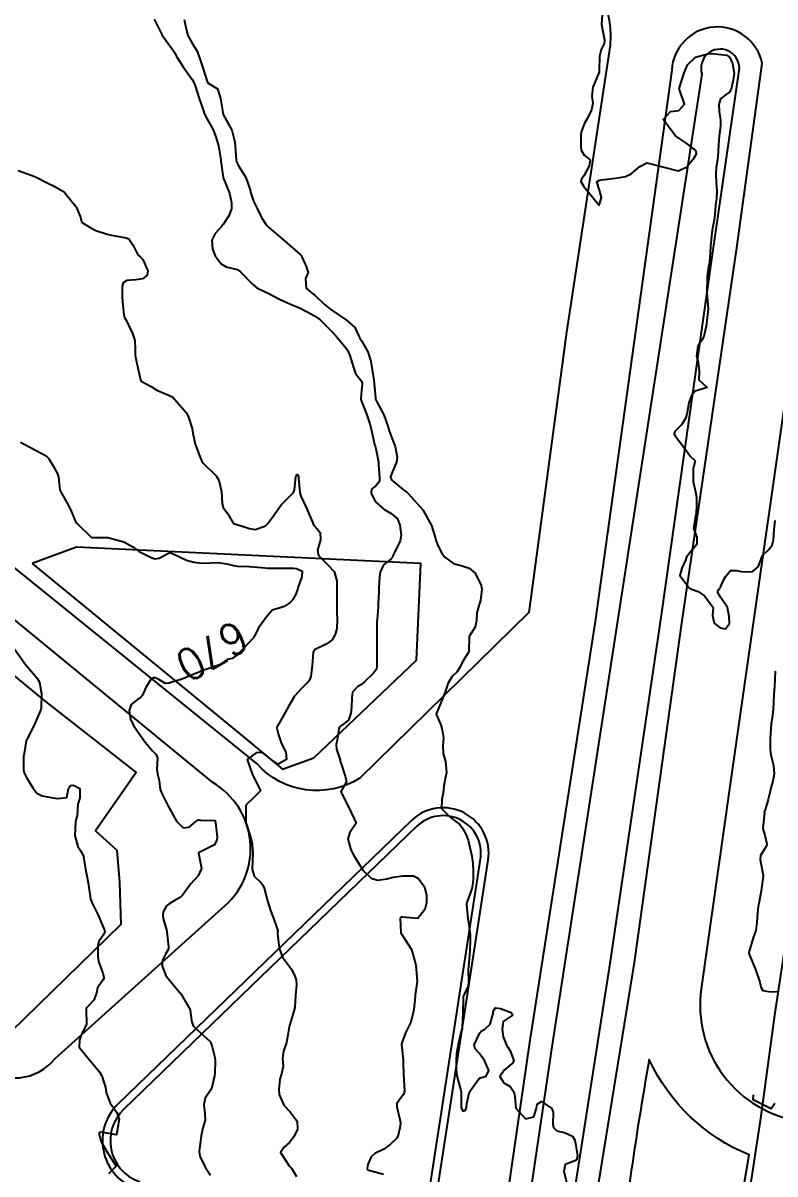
# Model space of a CAD drawing. Header units: metres. Extents: x 292545 to 299085, y 7450245 to 7463078.
# Drawn here: x 296142.5 to 296238.2, y 7457710.9 to 7457857.3 of the extents above; entities that cross this region are included whole.
import ezdxf
from ezdxf.enums import TextEntityAlignment as Align

# ---------------------------------------------------------------- set-up
doc = ezdxf.new("R2010")
doc.units = ezdxf.units.M
for name, color, linetype in [('Area Verde e Lazer', 94, 'Continuous'), ('Cotas', 45, 'Continuous'), ('Curvas de Nivel 1m', 11, 'Continuous'), ('Curvas de Nivel 5m', 15, 'Continuous'), ('Edificações', 30, 'Continuous'), ('Linha Férrea', 20, 'Continuous'), ('Pontes e viadutos', 190, 'Continuous'), ('Vias Primárias', 230, 'Continuous')]:
    doc.layers.add(name, color=color, linetype=linetype)
doc.styles.add('Style-STANDARD', font='STANDARD.shx')

msp = doc.modelspace()

# ---------------------------------------------------------------- linework, layer by layer
at = {"layer": 'Area Verde e Lazer'}
for points in [[(296228.93, 7457850.84), (296218.06, 7457780.42), (296209.82, 7457727.03), (296203.1, 7457681.32), (296196.17, 7457635.16), (296193.69, 7457619.1, 1.119001), (296199.3, 7457618.33), (296206.15, 7457663.48), (296210.63, 7457695.25), (296217.23, 7457737.64), (296223.74, 7457781.7), (296230.27, 7457827.87), (296233.69, 7457851.57, 1.166725)], [(296191.67, 7457692.07), (296200.75, 7457750.94, 0.717814), (296192.67, 7457755.13), (296155.34, 7457719.08, 0.54904), (296157.2, 7457709.94), (296181.9, 7457689.55, 0.510096)]]:
    msp.add_lwpolyline(points, format="xyb", close=True, dxfattribs=at)
at = {"layer": 'Curvas de Nivel 1m', "flags": 128}
for points, elevation in [([(296216.29, 7457859), (296216.13, 7457857.13), (296216.54, 7457855.13), (296216.5, 7457854.74), (296216.1, 7457853.96), (296215.89, 7457853.13), (296215.86, 7457851.34), (296215.85, 7457851.13), (296215.73, 7457850.8), (296215.04, 7457849.15), (296214.91, 7457848.02), (296215.04, 7457847.14), (296214.88, 7457846.28), (296214.31, 7457845.16), (296213.99, 7457844.57), (296213.58, 7457843.57), (296213.52, 7457843.16), (296213.5, 7457841.61), (296213.56, 7457841.16), (296213.94, 7457840.53), (296214.69, 7457839.91), (296214.57, 7457839.15), (296213.91, 7457837.9), (296213.6, 7457837.47), (296213.52, 7457837.16), (296213.89, 7457836.54), (296215.04, 7457835.15), (296215.86, 7457834.14), (296216.13, 7457835.14), (296215.89, 7457836.07), (296215.57, 7457837.14), (296215.9, 7457837.33), (296216.14, 7457837.37), (296217.91, 7457837.59), (296219.21, 7457837.8), (296219.91, 7457838.12), (296221.03, 7457839.07), (296221.93, 7457839.52), (296223.92, 7457839.04), (296225.92, 7457838.54), (296226.94, 7457839), (296227.93, 7457840.19), (296228.23, 7457840.7), (296228.17, 7457840.99), (296227.95, 7457841.26), (296226.88, 7457842.09), (296225.97, 7457842.69), (296225.51, 7457843.02), (296223.99, 7457845.04), (296224.94, 7457846.09), (296226, 7457846.22), (296226.71, 7457847.01), (296226.04, 7457849.02), (296226.67, 7457851.01), (296227.07, 7457852.01), (296228.09, 7457852.99), (296229.66, 7457853.41), (296230.1, 7457853.44), (296230.56, 7457853.43), (296232.1, 7457853.26), (296232.48, 7457852.94), (296232.81, 7457852.2), (296233.02, 7457850.93), (296232.91, 7457850.08), (296232.65, 7457848.93), (296232.44, 7457848.53), (296232.03, 7457848.28), (296231.3, 7457847.68), (296231.09, 7457846.95), (296231.12, 7457846.07), (296231.27, 7457844.95), (296231.28, 7457844.25), (296231.13, 7457842.95), (296231.04, 7457841.87), (296230.99, 7457840.95), (296230.89, 7457839.91), (296230.75, 7457838.96), (296230.69, 7457838.19), (296230.73, 7457836.96), (296230.84, 7457836.01), (296230.77, 7457834.96), (296230.64, 7457834.19), (296230.57, 7457832.96), (296230.5, 7457832.3), (296230.23, 7457830.97), (296230.18, 7457830.61), (296230.02, 7457828.97), (296230, 7457828.77), (296229.9, 7457826.97), (296229.88, 7457826.87), (296229.77, 7457826.31), (296229.59, 7457825.14), (296229.58, 7457824.97), (296229.54, 7457823.17), (296229.54, 7457822.97), (296229.71, 7457820.97), (296229.52, 7457819.13), (296229.5, 7457818.97), (296229.18, 7457817.46), (296228.9, 7457816.98), (296228.4, 7457816.23), (296228.25, 7457814.98), (296228.44, 7457814.17), (296228.57, 7457812.98), (296228.54, 7457811.92), (296229.59, 7457810.97), (296228.07, 7457810.5), (296227.58, 7457809.93), (296227.33, 7457809.24), (296227.27, 7457809), (296227, 7457807.56), (296226.82, 7457807.01), (296226.33, 7457806.21), (296225.53, 7457805.38), (296225.4, 7457805.15), (296225.4, 7457805.02), (296225.52, 7457804.82), (296226.89, 7457803.01), (296227.48, 7457802.16), (296228.08, 7457801.6), (296227.91, 7457800.99), (296227.8, 7457800.66), (296227.82, 7457798.99), (296228.1, 7457797.66), (296228.22, 7457796.99), (296228.22, 7457795.8), (296228.19, 7457794.99), (296228.06, 7457794.33), (296227.84, 7457792.99), (296228.28, 7457791.91), (296228.27, 7457790.99), (296227.34, 7457789.85), (296226.97, 7457789.37), (296226.84, 7457789), (296226.35, 7457787.98), (296226.11, 7457787.01), (296227.29, 7457785.46), (296227.58, 7457785.29), (296228.46, 7457784.98), (296229.27, 7457784.44), (296230.34, 7457782.96), (296230.28, 7457781.92), (296230.46, 7457780.96), (296231.23, 7457780.35), (296231.94, 7457780.23), (296232.44, 7457780.94), (296232.38, 7457781.8), (296232.17, 7457782.94), (296231.27, 7457784.28), (296230.89, 7457784.95), (296231.05, 7457785.19), (296231.29, 7457785.56), (296231.73, 7457786.51), (296231.97, 7457786.94), (296232.58, 7457787.67), (296233.31, 7457787.68), (296233.91, 7457787.52), (296235.31, 7457787.49), (296236.09, 7457788.12), (296236.37, 7457788.89), (296236.64, 7457789.58), (296237.34, 7457790.24), (296237.84, 7457790.87), (296238.05, 7457791.56), (296238.11, 7457792.87), (296238.23, 7457794.03)], 666), ([(296159.23, 7457857.81), (296160.12, 7457856.02), (296160.24, 7457855.8), (296161.02, 7457854.71), (296161.69, 7457853.78), (296161.84, 7457853.53), (296162.09, 7457853.09), (296162.9, 7457851.76), (296164.05, 7457850.16), (296164.29, 7457849.75), (296164.46, 7457849.33), (296164.97, 7457847.74), (296165.45, 7457846.28), (296165.65, 7457845.73), (296165.99, 7457845.09), (296166.47, 7457844.21), (296166.73, 7457843.72), (296167.09, 7457842.84), (296167.4, 7457841.71), (296167.71, 7457839.92), (296167.72, 7457839.7), (296167.74, 7457839.52), (296167.91, 7457838.24), (296168.01, 7457837.7), (296168.07, 7457837.53), (296168.81, 7457835.69), (296169.08, 7457834.47), (296169.07, 7457833.69), (296168.73, 7457832.81), (296167.99, 7457831.7), (296167.93, 7457831.61), (296167.83, 7457831.47), (296167, 7457830.53), (296166.55, 7457829.72), (296166.64, 7457828.57), (296167.01, 7457827.72), (296167.77, 7457826.67), (296168.39, 7457826.32), (296169.77, 7457825.95), (296170.2, 7457825.68), (296171.74, 7457824.12), (296172.31, 7457823.65), (296173.26, 7457823.17), (296173.73, 7457822.97), (296175.1, 7457822.24), (296175.72, 7457821.92), (296176.51, 7457821.6), (296177.71, 7457821.07), (296178.7, 7457820.58), (296179.7, 7457820.04), (296180.36, 7457819.55), (296181.67, 7457818.25), (296182.34, 7457817.53), (296183.65, 7457815.96), (296183.82, 7457815.7), (296183.92, 7457815.52), (296184.14, 7457815.01), (296184.58, 7457813.51), (296184.85, 7457812.75), (296185.6, 7457811.75), (296185.7, 7457811.49), (296185.71, 7457811.37), (296185.58, 7457810.09), (296185.53, 7457809.49), (296185.57, 7457809.3), (296186.28, 7457807.48), (296186.67, 7457806.34), (296186.88, 7457805.48), (296187.28, 7457803.69), (296187.35, 7457803.47), (296187.49, 7457802.97), (296187.76, 7457801.47), (296187.78, 7457801.16), (296187.92, 7457799.47), (296187.9, 7457799.01), (296187.44, 7457798.44), (296186.9, 7457798.01), (296186.85, 7457797.48), (296187.41, 7457796.41), (296188.45, 7457795.46), (296189.4, 7457794.9), (296190.17, 7457794.22), (296190.48, 7457793.43), (296190.64, 7457792.16), (296190.52, 7457791.43), (296189.75, 7457789.86), (296189.56, 7457789.45), (296189.49, 7457789.28), (296189.33, 7457789.1), (296188.39, 7457788.38), (296187.97, 7457787.46), (296187.9, 7457786.86), (296187.83, 7457785.46), (296187.81, 7457784.93), (296187.75, 7457783.47), (296187.72, 7457783.01), (296187.59, 7457781.47), (296187.57, 7457781.12), (296187.54, 7457779.47), (296187.54, 7457779.14), (296187.56, 7457777.47), (296187.56, 7457777.09), (296187.57, 7457775.47), (296187.5, 7457775.12), (296187.15, 7457774.59), (296186.01, 7457773.49), (296185.51, 7457773.13), (296185.13, 7457772.92), (296184.45, 7457772.18), (296184.36, 7457771.51), (296184.34, 7457770.27), (296184.27, 7457769.51), (296183.95, 7457768.64), (296183.08, 7457767.95), (296182.82, 7457767.78), (296182.72, 7457767.52), (296182.51, 7457766.07), (296182.37, 7457765.53), (296182.44, 7457764.94), (296182.88, 7457763.52), (296182.91, 7457763.41), (296183.02, 7457763.05), (296183.53, 7457761.51), (296183.68, 7457760.83), (296182.97, 7457759.52), (296184.01, 7457757.51), (296184.92, 7457755.5), (296184.11, 7457754.31), (296183.89, 7457753.51), (296184.27, 7457752.13), (296184.59, 7457751.5), (296184.88, 7457750.98), (296185.81, 7457749.49), (296186.84, 7457748.5), (296187.64, 7457748.27), (296188.84, 7457748.44), (296189.65, 7457748.64), (296190.85, 7457748.79), (296192.22, 7457748.79), (296192.84, 7457748.5), (296193.61, 7457747.39), (296193.88, 7457746.33), (296193.87, 7457745.39), (296193.66, 7457744.53), (296192.78, 7457743.4), (296190.79, 7457743.57), (296190.66, 7457743.56), (296190.53, 7457743.43), (296190.63, 7457741.56), (296190.69, 7457741.43), (296190.76, 7457741.33), (296191.95, 7457739.42), (296192.5, 7457737.63), (296192.52, 7457737.41), (296192.69, 7457735.41), (296192.44, 7457733.64), (296192.43, 7457733.41), (296192.25, 7457731.81), (296192.17, 7457731.41), (296191.87, 7457730.17), (296191.52, 7457729.42), (296191.21, 7457728.83), (296190.7, 7457727.43), (296190.69, 7457727.33), (296190.89, 7457725.43), (296190.91, 7457725.08), (296190.95, 7457723.43), (296190.98, 7457722.99), (296191.06, 7457721.42), (296190.95, 7457720.99), (296190.51, 7457720.45), (296190.11, 7457719.83), (296190.09, 7457719.43), (296190.48, 7457717.8), (296190.57, 7457717.43), (296190.57, 7457717.33), (296190.47, 7457716.76), (296190.23, 7457715.66), (296190.11, 7457715.43), (296189.26, 7457714.62), (296188.44, 7457714.04), (296187.32, 7457713.47), (296186.83, 7457713.07), (296186.41, 7457712.06), (296186.31, 7457711.58), (296186.32, 7457711.48), (296186.4, 7457711.4), (296186.53, 7457711.35), (296188.4, 7457710.84)], 668), ([(296163.03, 7457857.76), (296163.31, 7457856.57), (296163.51, 7457855.76), (296164.1, 7457854.68), (296164.69, 7457853.74), (296165.04, 7457852.78), (296165.4, 7457851.74), (296166.01, 7457849.76), (296166.02, 7457849.73), (296166.04, 7457849.71), (296167.27, 7457848.95), (296167.69, 7457847.71), (296167.99, 7457845.7), (296169.13, 7457843.69), (296169.49, 7457842.15), (296169.53, 7457841.68), (296169.67, 7457839.94), (296169.72, 7457839.68), (296169.92, 7457839.26), (296170.89, 7457837.67), (296171.43, 7457836.12), (296171.54, 7457835.66), (296171.87, 7457834.67), (296172.36, 7457833.65), (296172.86, 7457832.66), (296173.5, 7457831.63), (296173.83, 7457831.31), (296175.8, 7457829.61), (296177.79, 7457827.88), (296177.93, 7457827.73), (296178, 7457827.59), (296178.56, 7457826.37), (296178.84, 7457825.57), (296178.49, 7457824.84), (296178.57, 7457823.58), (296179.22, 7457823.06), (296179.72, 7457822.67), (296180.88, 7457821.55), (296181.7, 7457820.88), (296183.68, 7457819.52), (296184.76, 7457818.59), (296185.29, 7457817.5), (296185.4, 7457817.24), (296185.66, 7457816.85), (296186.43, 7457815.48), (296186.79, 7457814.31), (296186.94, 7457813.48), (296187.17, 7457811.9), (296187.22, 7457811.47), (296187.38, 7457809.67), (296187.41, 7457809.47), (296187.57, 7457809.12), (296188.44, 7457807.46), (296188.95, 7457806.04), (296189.11, 7457805.45), (296189.51, 7457804.4), (296189.88, 7457803.44), (296190.14, 7457802.1), (296190.07, 7457801.44), (296189.46, 7457800.07), (296189.32, 7457799.59), (296189.32, 7457799.45), (296189.45, 7457799.15), (296190.98, 7457797.88), (296191.43, 7457797.57), (296191.61, 7457797.42), (296193.4, 7457795.4), (296194.52, 7457793.39), (296195.01, 7457791.73), (296195.09, 7457791.38), (296195.35, 7457790.77), (296195.85, 7457789.89), (296196.21, 7457789.37), (296197.32, 7457788.55), (296198.4, 7457788.25), (296199.31, 7457787.98), (296200.08, 7457787.32), (296200.84, 7457785.76), (296200.92, 7457785.31), (296200.73, 7457783.85), (296200.57, 7457783.32), (296200.3, 7457782.27), (296200.24, 7457781.32), (296200.09, 7457780.46), (296199.34, 7457779.33), (296199.32, 7457779.22), (296199.25, 7457777.33), (296199.24, 7457777.28), (296199.18, 7457777.18), (296198.44, 7457776.06), (296198.12, 7457775.34), (296197.76, 7457774.74), (296197.15, 7457774.16), (296196.63, 7457773.36), (296196.27, 7457772.22), (296195.93, 7457771.37), (296195.09, 7457769.38), (296195.72, 7457768.01), (296195.89, 7457767.37), (296196.04, 7457766.39), (296195.96, 7457765.37), (296196.01, 7457764.39), (296196.29, 7457763.37), (296196.43, 7457761.94), (296196.31, 7457761.37), (296196.08, 7457760.28), (296196.02, 7457759.37), (296195.82, 7457758.51), (296195.79, 7457757.37), (296196.94, 7457756.25), (296198.11, 7457755.34), (296198.48, 7457754.89), (296198.91, 7457754.01), (296199.16, 7457753.33), (296199.25, 7457752.97), (296199.65, 7457751.32), (296199.78, 7457750.41), (296199.8, 7457749.32), (296199.8, 7457748.36), (296199.68, 7457747.32), (296199.47, 7457746.67), (296198.98, 7457745.33), (296198.96, 7457745.17), (296199.15, 7457743.33), (296199.21, 7457742.89), (296199.42, 7457741.32), (296199.43, 7457740.64), (296199.39, 7457739.32), (296199.34, 7457738.71), (296199.21, 7457737.33), (296199.19, 7457736.85), (296199.24, 7457735.32), (296199.2, 7457734.81), (296198.67, 7457733.73), (296198.55, 7457733.45), (296198.53, 7457733.33), (296198.53, 7457733.2), (296198.51, 7457731.33), (296198.43, 7457729.52), (296198.4, 7457729.33), (296198.3, 7457729.03), (296197.91, 7457727.35), (296197.71, 7457726.22), (296197.66, 7457725.35), (296197.65, 7457724.26), (296197.73, 7457723.35), (296198.22, 7457721.65), (296198.29, 7457721.34), (296198.28, 7457719.56), (296198.3, 7457719.34), (296198.5, 7457718.86), (296198.85, 7457718.99), (296198.99, 7457719.33), (296199, 7457719.82), (296199.33, 7457721.33), (296200.54, 7457722.97), (296200.75, 7457723.1), (296201.48, 7457723.3), (296201.81, 7457724.04), (296201.24, 7457725.3), (296200.58, 7457726.23), (296200.08, 7457726.81), (296199.96, 7457727.32), (296200.61, 7457728.74), (296200.85, 7457729.06), (296201.29, 7457729.3), (296201.99, 7457729.92), (296202.37, 7457731.29), (296202.38, 7457731.56), (296202.65, 7457732.02), (296203.28, 7457731.91), (296204.64, 7457731.4), (296204.78, 7457731.26), (296204.82, 7457731.08), (296204.64, 7457730.96), (296203.65, 7457730.26), (296203.52, 7457729.28), (296203.65, 7457728.32), (296204.07, 7457727.27), (296204.28, 7457726.96), (296204.58, 7457726.44), (296204.98, 7457725.26), (296204.84, 7457724.99), (296204.57, 7457724.75), (296203.75, 7457724.07), (296203.21, 7457723.28), (296203.73, 7457722.46), (296204.53, 7457721.99), (296205.05, 7457721.25), (296205.1, 7457720.67), (296205.25, 7457719.25), (296206.48, 7457717.87), (296207.55, 7457718.16), (296207.86, 7457719.23), (296207.96, 7457719.76), (296208.51, 7457720.09), (296209.84, 7457719.2), (296210.01, 7457718.72), (296209.94, 7457717.2), (296210.05, 7457716.78), (296210.46, 7457716.38), (296211.53, 7457716.11), (296212.46, 7457715.69), (296212.76, 7457715.17), (296212.84, 7457714.77), (296213.1, 7457713.16), (296212.96, 7457712.62), (296212.42, 7457712.4), (296211.53, 7457712.06), (296211.35, 7457711.18), (296211.68, 7457709.89)], 667), ([(296141.91, 7457838.55), (296143.56, 7457837.99), (296143.9, 7457837.85), (296144.14, 7457837.74), (296145.89, 7457836.86), (296146.49, 7457836.56), (296147.62, 7457835.94), (296147.88, 7457835.73), (296149.3, 7457833.93), (296149.84, 7457832.61), (296149.99, 7457832.08), (296150.12, 7457831.92), (296151.18, 7457831.25), (296151.82, 7457830.94), (296153.23, 7457830.46), (296153.82, 7457830.32), (296155.67, 7457830), (296155.81, 7457829.96), (296155.89, 7457829.93), (296155.99, 7457829.85), (296156.53, 7457829.11), (296157.17, 7457827.83), (296157.5, 7457827.54), (296157.78, 7457827.25), (296158.42, 7457825.81), (296158.33, 7457825.24), (296157.75, 7457824.76), (296156.91, 7457824.67), (296155.74, 7457824.55), (296155.3, 7457824.29), (296155.14, 7457823.86), (296155.15, 7457822.43), (296155.22, 7457821.85), (296155.37, 7457820.18), (296155.46, 7457819.85), (296155.69, 7457819.42), (296156.48, 7457817.84), (296156.76, 7457816.94), (296156.81, 7457815.83), (296156.82, 7457815.02), (296157.07, 7457813.84), (296157.49, 7457811.94), (296157.52, 7457811.83), (296157.59, 7457811.75), (296158.84, 7457811.07), (296159.58, 7457810.6), (296161.57, 7457809.78), (296163.31, 7457807.75), (296163.4, 7457807.61), (296163.54, 7457807.32), (296164.06, 7457805.74), (296164.14, 7457805.12), (296164.46, 7457803.74), (296165.04, 7457802.17), (296165.21, 7457801.73), (296165.3, 7457801.56), (296165.47, 7457801.32), (296167.1, 7457799.71), (296167.44, 7457799.17), (296167.79, 7457797.7), (296167.86, 7457796.15), (296168.01, 7457795.7), (296168.59, 7457794.89), (296169.26, 7457793.68), (296169.38, 7457793.62), (296169.48, 7457793.59), (296171.37, 7457793), (296172.12, 7457792.9), (296173.38, 7457793.36), (296173.54, 7457793.48), (296173.68, 7457793.64), (296174.51, 7457794.74), (296175.07, 7457795.61), (296175.41, 7457796.06), (296176.19, 7457796.83), (296176.96, 7457797.59), (296177.1, 7457797.92), (296177.27, 7457799.59), (296177.3, 7457799.75), (296177.46, 7457799.87), (296177.58, 7457799.59), (296177.6, 7457799.44), (296177.76, 7457797.59), (296177.89, 7457797.11), (296178.6, 7457795.58), (296179.39, 7457793.82), (296179.44, 7457793.62), (296179.47, 7457793.57), (296180.33, 7457792.52), (296180.4, 7457791.55), (296180.02, 7457790.24), (296180.12, 7457789.56), (296181.32, 7457788.38), (296182.12, 7457787.53), (296182.47, 7457786.35), (296182.48, 7457785.53), (296182.48, 7457784.32), (296182.48, 7457783.53), (296182.49, 7457782.28), (296182.5, 7457781.53), (296182.45, 7457780.3), (296182.27, 7457779.53), (296181.88, 7457778.86), (296181.2, 7457778.33), (296179.64, 7457777.56), (296179.47, 7457777.28), (296179.33, 7457775.57), (296179.15, 7457774.19), (296179, 7457773.72), (296178.89, 7457773.57), (296178.02, 7457772.69), (296177.12, 7457771.71), (296177.04, 7457771.59), (296176.34, 7457770.36), (296175.91, 7457769.61), (296175.08, 7457768.17), (296174.88, 7457767.81), (296174.85, 7457767.62), (296175.06, 7457766.76), (296175.45, 7457765.61), (296175.97, 7457764.55), (296176.07, 7457763.6), (296175.02, 7457763.03), (296174.12, 7457763.63), (296173.03, 7457764.49), (296172.2, 7457764.48), (296171.09, 7457763.66), (296171.08, 7457763.6), (296171.74, 7457761.65), (296172.59, 7457760.03), (296172.74, 7457759.64), (296171.87, 7457758.75), (296170.95, 7457757.84), (296170.88, 7457757.66), (296170.88, 7457757.59), (296170.91, 7457755.66), (296170.93, 7457755.46), (296171.52, 7457753.65), (296171.7, 7457752.85), (296171.77, 7457751.65), (296171.75, 7457750.77), (296171.71, 7457749.66), (296171.96, 7457748.77), (296172.84, 7457747.94), (296173.07, 7457747.64), (296173.24, 7457747.23), (296173.64, 7457745.63), (296174.05, 7457744.38), (296174.34, 7457743.62), (296174.77, 7457742.45), (296174.98, 7457741.83), (296174.94, 7457741.62), (296174.93, 7457741.45), (296175.15, 7457739.61), (296175.56, 7457738.45), (296176.21, 7457737.61), (296176.71, 7457736.95), (296177.14, 7457736.04), (296177.29, 7457735.59), (296177.35, 7457734.92), (296177.22, 7457733.59), (296177.11, 7457732.05), (296177.02, 7457731.59), (296176.63, 7457730.3), (296176.45, 7457729.77), (296176.4, 7457729.6), (296176.15, 7457728.05), (296176.06, 7457727.61), (296175.69, 7457726.5), (296175.56, 7457725.61), (296175.63, 7457724.53), (296175.43, 7457723.61), (296175.21, 7457722.94), (296175.11, 7457721.61), (296175.14, 7457720.99), (296175.74, 7457719.61), (296176.49, 7457718.84), (296177.42, 7457717.59), (296177.45, 7457716.58), (296177.02, 7457715.59), (296176.45, 7457714.88), (296175.75, 7457714.29), (296175.31, 7457713.61), (296176.41, 7457711.9), (296176.7, 7457711.6), (296177.34, 7457710.54)], 669), ([(296141.19, 7457778.02), (296142.63, 7457776), (296142.86, 7457775.7), (296143.16, 7457775.37), (296144.34, 7457773.98), (296144.62, 7457773.46), (296144.91, 7457771.97), (296144.86, 7457770.21), (296144.8, 7457769.97), (296144.58, 7457769.47), (296143.94, 7457767.99), (296143.06, 7457766.24), (296142.97, 7457766.08), (296142.95, 7457766), (296142.67, 7457764.36), (296142.62, 7457764), (296142.6, 7457762.41), (296142.66, 7457762), (296142.99, 7457761.31), (296143.77, 7457759.99), (296144.31, 7457759.32), (296144.96, 7457758.98), (296146.13, 7457758.79), (296146.96, 7457758.64), (296148.11, 7457758.79), (296148.34, 7457759.94), (296148.59, 7457760.32), (296148.98, 7457760.33), (296149.78, 7457759.92), (296149.76, 7457758.72), (296149.51, 7457757.92), (296149.45, 7457756.43), (296149.27, 7457755.92), (296149.2, 7457755.66), (296149.13, 7457753.93), (296149.52, 7457752.55), (296149.92, 7457751.91), (296150.22, 7457751.26), (296150.45, 7457749.91), (296150.83, 7457747.9), (296151.11, 7457745.9), (296151.28, 7457745.42), (296152.05, 7457743.89), (296152.77, 7457742.21), (296152.9, 7457741.88), (296152.96, 7457741.68), (296152.76, 7457741.28), (296152.18, 7457740.45), (296152.07, 7457739.89), (296152.06, 7457738.55), (296152.16, 7457737.89), (296152.7, 7457736.42), (296152.84, 7457735.88), (296152.82, 7457735.75), (296152.69, 7457735.53), (296152.02, 7457734.54), (296151.89, 7457733.89), (296151.57, 7457732.98), (296150.64, 7457732.02), (296150.58, 7457731.96), (296150.57, 7457731.9), (296150.56, 7457731.82), (296150.62, 7457729.9), (296149.95, 7457728.56), (296149.75, 7457727.91), (296149.68, 7457727.01), (296150.57, 7457725.9), (296152.26, 7457723.88), (296152.55, 7457723.37), (296153.02, 7457721.88), (296153.14, 7457721.25), (296153.64, 7457719.87), (296154.49, 7457718.69), (296154.78, 7457717.86), (296154.45, 7457715.86), (296152.46, 7457716.19), (296152.25, 7457716.09), (296152.25, 7457715.88), (296152.29, 7457715.72), (296152.44, 7457715.05), (296153.12, 7457713.87), (296154.4, 7457711.86), (296153.4, 7457710.87)], 671), ([(296238.25, 7457774.87), (296238.21, 7457773.81), (296238.17, 7457772.87), (296238.09, 7457771.9), (296238.03, 7457770.87), (296237.99, 7457769.98), (296237.85, 7457768.87), (296237.75, 7457768.21), (296237.63, 7457766.87), (296237.61, 7457766.32), (296237.6, 7457764.87), (296237.69, 7457764.22), (296238.02, 7457762.87), (296238.11, 7457761.77), (296237.94, 7457760.87), (296237.73, 7457760.13), (296237.42, 7457758.88), (296237.34, 7457758.51), (296236.95, 7457757.19), (296236.86, 7457756.97), (296236.88, 7457756.88), (296236.89, 7457756.83), (296236.69, 7457754.88), (296236.7, 7457754.66), (296236.91, 7457753.99), (296237.19, 7457752.88), (296237.16, 7457752.61), (296236.89, 7457752.19), (296236.38, 7457751.39), (296236.35, 7457750.89), (296236.43, 7457750.44), (296236.72, 7457748.88), (296236.73, 7457748.76), (296236.48, 7457746.89), (296236.19, 7457745.51), (296236.09, 7457744.89), (296235.99, 7457744.09), (296235.91, 7457742.89), (296235.79, 7457741.87), (296235.45, 7457740.9), (296234.88, 7457739.06), (296234.9, 7457738.91), (296235.44, 7457737.62), (296235.72, 7457736.89), (296236.28, 7457735.3), (296236.38, 7457734.88), (296236.43, 7457734.64), (296236.68, 7457734.2), (296237.44, 7457734.11), (296238.68, 7457734.07)], 666)]:
    msp.add_lwpolyline(points, dxfattribs=dict(at, elevation=elevation))
at = {"layer": 'Curvas de Nivel 5m', "elevation": 670, "flags": 128}
msp.add_lwpolyline([(296142.24, 7457804.01), (296143.49, 7457803.33), (296144.86, 7457802.59), (296145.48, 7457802.25), (296145.79, 7457801.97), (296146.43, 7457800.92), (296146.93, 7457799.95), (296147.04, 7457799.54), (296147.24, 7457797.95), (296147.43, 7457797.49), (296148.35, 7457795.94), (296148.66, 7457795.2), (296149.22, 7457793.92), (296149.38, 7457793.7), (296151.2, 7457791.9), (296151.35, 7457791.87), (296153.35, 7457791.87), (296155.35, 7457791.32), (296156.51, 7457790.67), (296157.34, 7457790.08), (296157.49, 7457789.98), (296157.82, 7457789.82), (296158.83, 7457789.31), (296159.33, 7457789.15), (296159.87, 7457789.25), (296160.88, 7457789.78), (296161.2, 7457789.92), (296161.33, 7457789.91), (296161.65, 7457789.78), (296163.33, 7457789), (296164.29, 7457788.71), (296165.32, 7457788.59), (296166.42, 7457788.62), (296167.32, 7457788.7), (296168.49, 7457788.53), (296169.32, 7457788.29), (296169.85, 7457788.22), (296171.32, 7457788.17), (296172.9, 7457788.06), (296173.32, 7457788.01), (296173.66, 7457787.98), (296175.32, 7457787.98), (296176.95, 7457787.97), (296177.32, 7457787.93), (296178.05, 7457787.58), (296178.02, 7457786.87), (296177.56, 7457785.59), (296177.51, 7457785.36), (296177.27, 7457784.67), (296176.88, 7457783.98), (296176.55, 7457783.6), (296175.79, 7457783.07), (296175.25, 7457782.9), (296174.25, 7457782.62), (296173.43, 7457781.64), (296173.23, 7457781.34), (296172.49, 7457780.38), (296172.16, 7457779.65), (296171.81, 7457779.05), (296171.2, 7457778.36), (296170.51, 7457777.67), (296169.89, 7457776.97), (296169.17, 7457776.46), (296168.53, 7457776.34), (296167.61, 7457775.71), (296167.31, 7457775.56), (296167.16, 7457775.52), (296165.82, 7457775.06), (296165.15, 7457774.81), (296163.62, 7457774.22), (296163.15, 7457773.97), (296163, 7457773.91), (296162.49, 7457773.77), (296161.47, 7457773.44), (296161.14, 7457773.34), (296160.65, 7457773.3), (296159.83, 7457773.8), (296159.35, 7457774.02), (296159.14, 7457774.01), (296158.81, 7457773.81), (296158.19, 7457772.76), (296157.74, 7457771.82), (296157.47, 7457771.47), (296157.11, 7457771.24), (296156.32, 7457770.62), (296156.03, 7457769.84), (296156.23, 7457768.69), (296156.69, 7457767.83), (296157.07, 7457767.28), (296158.08, 7457765.82), (296159.03, 7457764.7), (296159.49, 7457764.26), (296159.66, 7457763.8), (296159.57, 7457762.37), (296159.65, 7457761.8), (296159.85, 7457760.93), (296160, 7457759.79), (296160.28, 7457759.1), (296160.95, 7457757.78), (296162.06, 7457755.77), (296162.92, 7457754.93), (296163.68, 7457754.99), (296164.51, 7457755.74), (296164.77, 7457755.9), (296164.93, 7457755.92), (296165.11, 7457755.91), (296166.93, 7457755.85), (296167.01, 7457755.71), (296167.04, 7457755.6), (296167.25, 7457753.71), (296167.2, 7457753.41), (296166.89, 7457752.77), (296164.88, 7457751.74), (296165.26, 7457749.73), (296164.84, 7457748.8), (296164.3, 7457748.28), (296163.86, 7457747.75), (296163.41, 7457747.17), (296162.82, 7457746.35), (296162.53, 7457746.05), (296161.99, 7457745.77), (296161.25, 7457745.33), (296160.8, 7457744.98), (296160.37, 7457744.21), (296160.32, 7457743.79), (296160.38, 7457743.38), (296160.77, 7457742.06), (296160.85, 7457741.78), (296160.86, 7457741.68), (296161.07, 7457739.78), (296161.05, 7457739.46), (296160.73, 7457738.94), (296160.33, 7457738.17), (296160.26, 7457737.79), (296160.25, 7457737.33), (296160.7, 7457736.14), (296160.96, 7457735.78), (296162.66, 7457733.76), (296163.82, 7457731.75), (296164, 7457730.38), (296164.19, 7457729.74), (296164.62, 7457729.28), (296166.34, 7457727.71), (296166.44, 7457727.56), (296166.59, 7457727.06), (296166.94, 7457725.71), (296167, 7457725.27), (296166.95, 7457723.71), (296166.91, 7457723.35), (296166.52, 7457721.72), (296165.71, 7457720.53), (296165.54, 7457719.73), (296165.69, 7457718.52), (296165.71, 7457717.73), (296165.44, 7457716.75), (296165.21, 7457715.73), (296165.11, 7457715.07), (296164.94, 7457713.73), (296165.04, 7457713.12), (296165.72, 7457711.73), (296166.39, 7457710.7)], dxfattribs=at)
at = {"layer": 'Edificações'}
for points in [[(296092.14, 7457778.2), (296106.42, 7457766.91), (296109.31, 7457770.57), (296116.64, 7457764.77), (296128.21, 7457775.95), (296108.41, 7457791.81), (296115.06, 7457800.11), (296136.34, 7457783.07), (296134.09, 7457780.27), (296145.22, 7457771.14), (296156.92, 7457761.94), (296151.78, 7457754.52), (296154.46, 7457752.08), (296154.82, 7457747.96), (296154.99, 7457742.63), (296140.98, 7457728.95), (296136.24, 7457732.1), (296134.17, 7457729.95), (296129.3, 7457733.91), (296130.86, 7457735.8), (296120.38, 7457744.41), (296107.23, 7457755.17), (296105.71, 7457753.94), (296085.72, 7457770.36)], [(296143.72, 7457788.56), (296170.59, 7457766.48), (296175.54, 7457762.38), (296179.54, 7457763.83), (296192.59, 7457776.25), (296193.17, 7457788.56), (296149.35, 7457790.62)]]:
    msp.add_lwpolyline(points, close=True, dxfattribs=at)
at = {"layer": 'Linha Férrea', "linetype": 'Continuous'}
msp.add_lwpolyline([(296239.69, 7457741.19), (296238.17, 7457731.09), (296236.4, 7457718.24), (296232.74, 7457693.97)], dxfattribs=at)
at = {"layer": 'Pontes e viadutos'}
msp.add_lwpolyline([(296238.19, 7457719.83), (296237.75, 7457719.17), (296235.43, 7457720.32), (296235.47, 7457720.94)], dxfattribs=at)
at = {"layer": 'Vias Primárias'}
msp.add_lwpolyline([(296030.3, 7457934.81), (296044.3, 7457926.11), (296052.14, 7457921.91, 0.042895), (296064.4, 7457916.63, 0.014933), (296098.04, 7457906.56), (296148.48, 7457892.34), (296224.08, 7457872.67), (296229.44, 7457871.15, -0.40017), (296244.46, 7457845.7, 0.049619), (296242.14, 7457827.85), (296232.48, 7457760.16), (296228.83, 7457734.44, 0.414827), (296241.52, 7457717.59), (296253.48, 7457716.02), (296253.2, 7457713.94), (296274.36, 7457710.65)], format="xyb", dxfattribs=at)
at = {"layer": 'Vias Primárias', "elevation": 669.75}
msp.add_lwpolyline([(296051.73, 7457866.64), (296078.13, 7457898.74, -0.335611), (296086.59, 7457900.77, 0.057971), (296097.29, 7457897.5), (296149.67, 7457882.41), (296195.86, 7457870.18), (296208.48, 7457867, -0.371982), (296217.25, 7457854.53), (296211.71, 7457818.01), (296206.9, 7457782.31), (296185.4, 7457761.24, -0.365182), (296172.32, 7457763.05), (296127, 7457799.66), (296094.66, 7457826.11), (296051.74, 7457860.16)], format="xyb", dxfattribs=at)
at = {"layer": 'Vias Primárias'}
for points in [[(296225.08, 7457851.33), (296215.32, 7457781.17), (296206.98, 7457727.61), (296200.38, 7457681.99), (296195.18, 7457635.29), (296192.7, 7457619.25, 1.126812), (296202.35, 7457618.92), (296208.78, 7457663.61), (296213.4, 7457694.88), (296220.34, 7457737.79), (296226.36, 7457780.95), (296233.37, 7457828.72), (296236.6, 7457852.19, 0.87775)], [(296087.89, 7457765.37), (296130.05, 7457730.78), (296137.2, 7457724.67, 0.424032), (296146.62, 7457725.57), (296168.27, 7457745.02, 0.507788), (296166.68, 7457760.68), (296127.42, 7457792.87), (296117.71, 7457800.62, 0.393852), (296105.25, 7457799.67), (296085.25, 7457780.67, 0.483682)], [(296192.64, 7457691.81), (296201.73, 7457750.79, 0.71786), (296191.97, 7457755.85), (296154.64, 7457719.8, 0.540569), (296156.69, 7457709.07), (296181.26, 7457688.77, 0.515123)], [(296218.02, 7457695.15, -0.426762), (296234.16, 7457708.81), (296234.93, 7457713.3, -0.18926), (296222.22, 7457725.42, 0.020678)]]:
    msp.add_lwpolyline(points, format="xyb", close=True, dxfattribs=at)

# ---------------------------------------------------------------- texts
at = {"layer": 'Cotas', "style": 'Style-STANDARD'}
msp.add_text('670', height=4, rotation=210.2088, dxfattribs=at).set_placement((296166.61, 7457777.4, 670), align=Align.MIDDLE_CENTER)

doc.saveas('drawing.dxf')
